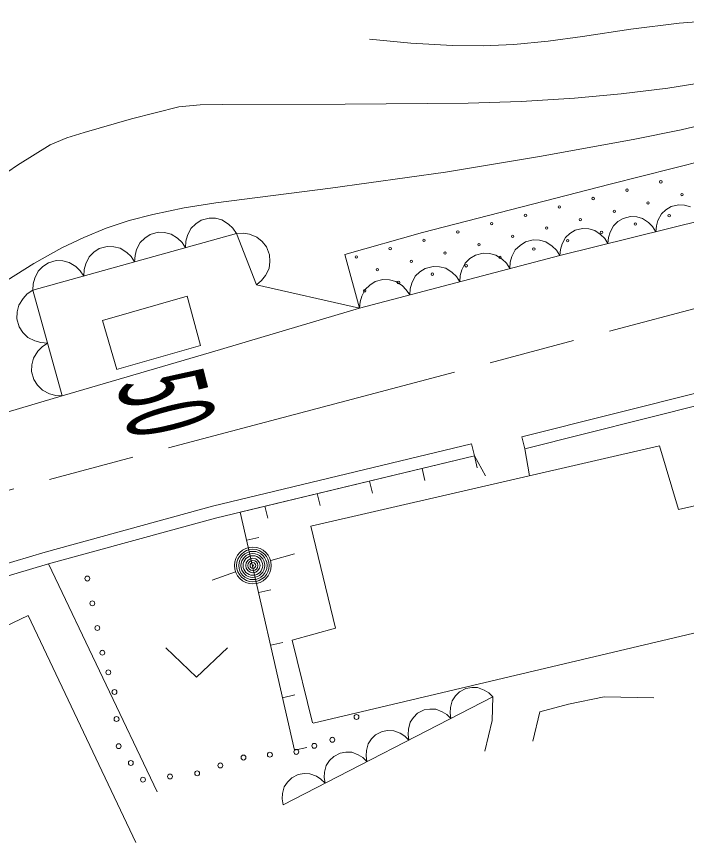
# Model space of a CAD drawing. Units: millimetres, scale not verified. Extents: x 40000 to 680000, y 20000 to 380000.
# Drawn here: x 189431 to 216618, y 262737 to 296247 of the extents above; entities that cross this region are included whole.
import ezdxf
from ezdxf.enums import TextEntityAlignment as Align

# ---------------------------------------------------------------- set-up
doc = ezdxf.new("R2010")
doc.units = ezdxf.units.MM
doc.header["$LTSCALE"] = 1000
doc.linetypes.add('CHAIN', pattern=[18.5, 12, -1.5, 3.5, -1.5])
doc.layers.add('S-BGD', color=7, linetype='Continuous', lineweight=13)
doc.styles.add('ＭＳ ゴシック', font='')
doc.styles.get('ＭＳ ゴシック').set_extended_font_data('MS Gothic')

msp = doc.modelspace()

# ---------------------------------------------------------------- linework, layer by layer
at = {"layer": 'S-BGD'}
for p, q in [((216321, 295977), (219985, 296247)), ((214360, 295738), (216321, 295977)), ((212404, 295439), (214360, 295738)), ((203753, 295323), (205436, 295164)), ((209617, 295115), (211008, 295247)), ((211008, 295247), (212404, 295439)), ((205436, 295164), (207123, 295065)), ((207123, 295065), (208370, 295060)), ((208370, 295060), (209617, 295115)), ((215861, 293346), (217856, 293658)), ((213967, 293109), (215861, 293346)), ((209911, 292803), (212067, 292932)), ((212067, 292932), (213967, 293109)), ((194092, 292097), (196013, 292585)), ((196013, 292585), (196887, 292659)), ((196887, 292659), (197779, 292673)), ((197779, 292673), (202771, 292691)), ((202771, 292691), (207764, 292735)), ((207764, 292735), (209911, 292803)), ((192174, 291547), (194092, 292097)), ((216395, 291655), (218318, 292111)), ((191470, 291322), (192174, 291547)), ((214457, 291257), (216395, 291655)), ((190792, 291043), (191470, 291322)), ((210650, 290566), (214457, 291257)), ((213520, 289452), (221600, 291493)), ((189469, 290216), (190792, 291043)), ((206833, 289934), (210650, 290566)), ((188173, 289333), (189469, 290216)), ((202172, 289279), (206833, 289934)), ((197513, 288686), (202172, 289279)), ((205904, 287479), (213520, 289452)), ((196229, 288483), (197513, 288686)), ((215994, 288538), (215784, 288409)), ((216296, 288613), (215994, 288538)), ((216543, 288596), (216296, 288613)), ((216786, 288532), (216543, 288596)), ((194002, 287965), (194957, 288220)), ((194957, 288220), (196229, 288483)), ((219267, 288478), (211479, 286557)), ((215598, 288239), (215461, 287978)), ((215784, 288409), (215598, 288239)), ((193075, 287656), (194002, 287965)), ((196922, 287981), (196701, 287835)), ((197243, 288070), (196922, 287981)), ((197507, 288060), (197243, 288070)), ((197769, 287999), (197507, 288060)), ((198034, 287828), (197769, 287999)), ((213837, 287929), (213651, 287759)), ((214047, 288058), (213837, 287929)), ((214349, 288132), (214047, 288058)), ((214596, 288116), (214349, 288132)), ((214839, 288052), (214596, 288116)), ((215082, 287885), (214839, 288052)), ((215245, 287723), (215082, 287885)), ((215461, 287978), (215396, 287761)), ((192159, 287283), (193075, 287656)), ((196508, 287648), (196370, 287365)), ((196701, 287835), (196508, 287648)), ((198214, 287661), (198034, 287828)), ((198357, 287445), (198214, 287661)), ((212100, 287578), (211890, 287448)), ((212402, 287652), (212100, 287578)), ((212649, 287636), (212402, 287652)), ((212892, 287572), (212649, 287636)), ((213135, 287404), (212892, 287572)), ((213651, 287759), (213514, 287498)), ((215373, 287518), (215245, 287723)), ((215396, 287761), (215373, 287518)), ((190092, 285142), (198357, 287445)), ((191276, 286859), (192159, 287283)), ((194635, 287259), (194442, 287072)), ((194856, 287405), (194635, 287259)), ((195176, 287494), (194856, 287405)), ((195441, 287484), (195176, 287494)), ((195703, 287423), (195441, 287484)), ((195967, 287252), (195703, 287423)), ((196147, 287085), (195967, 287252)), ((196370, 287365), (196308, 287130)), ((198629, 287455), (198357, 287445)), ((198357, 287445), (199166, 285364)), ((198879, 287414), (198629, 287455)), ((199186, 287300), (198879, 287414)), ((199400, 287120), (199186, 287300)), ((202749, 286587), (205904, 287479)), ((210396, 287184), (210081, 287101)), ((210655, 287170), (210396, 287184)), ((211704, 287279), (211567, 287018)), ((211890, 287448), (211704, 287279)), ((213298, 287243), (213135, 287404)), ((213426, 287037), (213298, 287243)), ((213449, 287280), (213426, 287037)), ((213514, 287498), (213449, 287280)), ((190139, 286225), (191276, 286859)), ((193110, 286918), (192790, 286829)), ((193374, 286908), (193110, 286918)), ((193636, 286847), (193374, 286908)), ((193901, 286676), (193636, 286847)), ((194442, 287072), (194304, 286789)), ((196291, 286869), (196147, 287085)), ((196308, 287130), (196291, 286869)), ((199573, 286905), (199400, 287120)), ((199699, 286583), (199573, 286905)), ((209863, 286961), (209671, 286781)), ((210081, 287101), (209863, 286961)), ((210910, 287108), (210655, 287170)), ((211167, 286936), (210910, 287108)), ((211342, 286770), (211167, 286936)), ((211567, 287018), (211502, 286800)), ((192569, 286683), (192376, 286496)), ((192790, 286829), (192569, 286683)), ((194081, 286509), (193901, 286676)), ((194241, 286554), (194225, 286293)), ((194304, 286789), (194241, 286554)), ((199715, 286308), (199699, 286583)), ((203354, 284413), (202749, 286587)), ((211479, 286557), (203354, 284413)), ((208050, 286564), (207831, 286425)), ((208365, 286648), (208050, 286564)), ((208624, 286634), (208365, 286648)), ((208879, 286571), (208624, 286634)), ((209136, 286400), (208879, 286571)), ((209671, 286781), (209532, 286505)), ((211479, 286557), (211342, 286770)), ((211502, 286800), (211479, 286557)), ((189035, 285540), (190139, 286225)), ((190723, 286253), (190502, 286108)), ((191044, 286342), (190723, 286253)), ((191308, 286332), (191044, 286342)), ((191570, 286272), (191308, 286332)), ((191835, 286100), (191570, 286272)), ((192238, 286213), (192175, 285978)), ((192376, 286496), (192238, 286213)), ((194225, 286293), (194081, 286509)), ((199679, 286030), (199715, 286308)), ((207640, 286244), (207501, 285969)), ((207831, 286425), (207640, 286244)), ((209310, 286234), (209136, 286400)), ((209448, 286021), (209310, 286234)), ((209468, 286276), (209448, 286021)), ((209532, 286505), (209468, 286276)), ((190309, 285920), (190171, 285637)), ((190502, 286108), (190309, 285920)), ((192015, 285934), (191835, 286100)), ((192159, 285717), (192015, 285934)), ((192175, 285978), (192159, 285717)), ((199529, 285739), (199679, 286030)), ((205800, 285889), (205609, 285708)), ((206019, 286028), (205800, 285889)), ((206333, 286111), (206019, 286028)), ((206592, 286098), (206333, 286111)), ((206848, 286035), (206592, 286098)), ((207105, 285864), (206848, 286035)), ((207279, 285698), (207105, 285864)), ((207501, 285969), (207436, 285740)), ((190171, 285637), (190109, 285402)), ((199166, 285364), (199375, 285535)), ((199375, 285535), (199529, 285739)), ((204302, 285575), (203987, 285492)), ((204561, 285562), (204302, 285575)), ((204817, 285499), (204561, 285562)), ((205609, 285708), (205470, 285433)), ((207417, 285485), (207279, 285698)), ((207436, 285740), (207417, 285485)), ((190109, 285402), (190092, 285142)), ((199166, 285364), (203354, 284413)), ((203578, 285172), (203438, 284897)), ((203769, 285353), (203578, 285172)), ((203987, 285492), (203769, 285353)), ((205074, 285328), (204817, 285499)), ((205248, 285162), (205074, 285328)), ((205405, 285204), (205386, 284949)), ((205470, 285433), (205405, 285204)), ((189869, 284992), (189696, 284806)), ((190092, 285142), (189869, 284992)), ((191290, 280861), (190092, 285142)), ((196357, 284899), (192921, 283909)), ((196902, 282898), (196357, 284899)), ((203438, 284897), (203374, 284668)), ((205386, 284949), (205248, 285162)), ((189519, 284531), (189456, 284260)), ((189696, 284806), (189519, 284531)), ((203374, 284668), (203354, 284413)), ((189456, 284260), (189446, 283986)), ((197339, 282629), (203354, 284413)), ((209940, 279188), (229902, 284218)), ((189446, 283986), (189539, 283654)), ((192921, 283909), (193507, 281928)), ((189539, 283654), (189690, 283425)), ((210063, 278703), (230024, 283733)), ((189690, 283425), (189884, 283225)), ((189884, 283225), (190178, 283083)), ((190178, 283083), (190421, 283018)), ((190467, 282852), (190294, 282665)), ((190421, 283018), (190691, 283001)), ((190691, 283001), (190467, 282852)), ((193487, 281928), (196902, 282898)), ((190294, 282665), (190117, 282391)), ((191290, 280861), (197339, 282629)), ((190117, 282391), (190055, 282119)), ((190055, 282119), (190045, 281845)), ((190045, 281845), (190138, 281514)), ((190138, 281514), (190288, 281285)), ((190288, 281285), (190483, 281085)), ((181844, 278082), (191290, 280861)), ((190483, 281085), (190776, 280942)), ((190776, 280942), (191020, 280877)), ((191020, 280877), (191290, 280861)), ((209940, 279188), (210063, 278703)), ((207896, 278908), (197383, 276384)), ((215529, 278830), (201374, 275576)), ((207896, 278908), (208013, 278422)), ((216287, 276245), (215529, 278830)), ((210063, 278703), (210242, 277615)), ((208013, 278422), (197507, 275900)), ((198513, 276142), (208013, 278422)), ((208013, 278422), (208468, 277616)), ((208013, 278422), (208130, 277936)), ((205887, 277911), (206003, 277425)), ((203760, 277401), (203877, 276915)), ((201634, 276891), (201750, 276404)), ((217870, 276601), (216287, 276245)), ((190597, 274518), (197383, 276384)), ((200717, 266477), (198513, 276142)), ((199507, 276380), (199624, 275894)), ((190734, 274037), (197507, 275900)), ((201374, 275576), (202377, 271430)), ((198772, 275006), (199260, 275117)), ((179831, 271340), (190597, 274518)), ((199745, 274176), (200708, 274446)), ((179973, 270861), (190734, 274037)), ((195140, 264792), (190734, 274037)), ((198317, 273721), (197376, 273384)), ((199259, 272874), (199746, 272985)), ((189902, 271940), (184144, 269248)), ((194272, 262737), (189902, 271940)), ((201463, 267573), (219074, 271742)), ((202377, 271430), (200616, 270939)), ((199745, 270742), (200232, 270853)), ((200616, 270939), (201441, 267596)), ((195486, 270629), (196736, 269447)), ((196736, 269447), (197986, 270629)), ((207407, 268851), (207239, 268684)), ((207670, 268986), (207407, 268851)), ((207903, 269025), (207670, 268986)), ((208143, 269019), (207903, 269025)), ((208405, 268917), (208143, 269019)), ((208592, 268804), (208405, 268917)), ((208756, 268641), (208592, 268804)), ((200231, 268609), (200719, 268721)), ((200248, 264271), (208756, 268641)), ((207105, 268486), (207035, 268214)), ((207239, 268684), (207105, 268486)), ((208727, 267686), (208756, 268641)), ((211824, 268351), (213271, 268641)), ((213271, 268641), (215296, 268612)), ((205969, 268112), (205705, 267977)), ((206201, 268151), (205969, 268112)), ((206441, 268145), (206201, 268151)), ((206703, 268043), (206441, 268145)), ((207035, 268214), (207022, 267997)), ((210666, 268033), (211824, 268351)), ((205538, 267810), (205403, 267612)), ((205705, 267977), (205538, 267810)), ((206890, 267930), (206703, 268043)), ((207055, 267767), (206890, 267930)), ((207022, 267997), (207055, 267767)), ((210377, 266846), (210666, 268033)), ((205403, 267612), (205333, 267340)), ((208438, 266441), (208727, 267686)), ((204003, 267103), (203836, 266936)), ((204267, 267238), (204003, 267103)), ((204500, 267277), (204267, 267238)), ((204740, 267271), (204500, 267277)), ((205002, 267169), (204740, 267271)), ((205189, 267056), (205002, 267169)), ((205333, 267340), (205321, 267123)), ((205321, 267123), (205353, 266893)), ((203836, 266936), (203702, 266738)), ((205353, 266893), (205189, 267056)), ((200717, 266477), (201205, 266588)), ((203632, 266466), (203619, 266249)), ((203702, 266738), (203632, 266466)), ((202302, 266229), (202135, 266062)), ((202566, 266364), (202302, 266229)), ((202798, 266403), (202566, 266364)), ((203038, 266397), (202798, 266403)), ((203300, 266295), (203038, 266397)), ((203487, 266182), (203300, 266295)), ((203652, 266019), (203487, 266182)), ((203619, 266249), (203652, 266019)), ((202000, 265864), (201930, 265592)), ((202135, 266062), (202000, 265864)), ((200864, 265490), (200600, 265355)), ((201097, 265529), (200864, 265490)), ((201336, 265523), (201097, 265529)), ((201598, 265421), (201336, 265523)), ((201786, 265308), (201598, 265421)), ((201930, 265592), (201918, 265376)), ((200433, 265188), (200298, 264990)), ((200600, 265355), (200433, 265188)), ((201950, 265145), (201786, 265308)), ((201918, 265376), (201950, 265145)), ((200298, 264990), (200229, 264718)), ((200229, 264718), (200216, 264502)), ((200216, 264502), (200248, 264271))]:
    msp.add_line(p, q, dxfattribs=at)
at = {"layer": 'S-BGD', "linetype": 'CHAIN'}
msp.add_line((225088, 286550), (167316, 271262), dxfattribs=at)
at = {"layer": 'S-BGD'}
for centre, radius in [((215577, 289540), 49.8), ((214204, 289201), 49.8), ((212831, 288862), 49.8), ((216433, 289022), 49.8), ((211458, 288523), 49.8), ((215060, 288684), 49.8), ((210085, 288185), 49.8), ((213687, 288345), 49.8), ((215916, 288166), 49.8), ((208712, 287846), 49.8), ((212314, 288006), 49.8), ((214543, 287828), 49.8), ((207339, 287507), 49.8), ((210941, 287667), 49.8), ((213170, 287489), 49.8), ((205966, 287168), 49.8), ((209568, 287329), 49.8), ((211797, 287150), 49.8), ((204593, 286830), 49.8), ((208195, 286990), 49.8), ((210424, 286812), 49.8), ((203220, 286491), 49.8), ((206822, 286651), 49.8), ((209051, 286473), 49.8), ((205449, 286313), 49.8), ((207678, 286134), 49.8), ((204076, 285974), 49.8), ((206305, 285795), 49.8), ((204932, 285457), 49.8), ((203559, 285118), 49.8), ((199023, 273974), 746), ((199023, 273974), 660), ((199023, 273974), 574), ((199023, 273974), 484), ((199023, 273974), 398), ((199023, 273974), 292), ((199023, 273974), 202), ((199023, 273974), 116), ((199023, 273974), 22.5), ((192304, 273444), 99.5), ((192507, 272441), 99.5), ((192709, 271438), 99.5), ((192912, 270435), 99.5), ((193158, 269639), 99.5), ((193404, 268843), 99.5), ((193491, 267744), 99.5), ((203229, 267830), 99.5), ((193578, 266644), 99.5), ((201514, 266658), 99.5), ((202245, 266904), 99.5), ((200783, 266412), 99.5), ((198642, 266181), 99.5), ((199713, 266297), 99.5), ((194070, 265964), 99.5), ((197701, 265863), 99.5), ((195661, 265414), 99.5), ((196761, 265544), 99.5), ((194561, 265284), 99.5)]:
    msp.add_circle(centre, radius, dxfattribs=at)

# ---------------------------------------------------------------- texts
at = {"layer": 'S-BGD', "style": 'ＭＳ ゴシック', "width": 0.5}
msp.add_text('50', height=3666, rotation=284.4, dxfattribs=at).set_placement((192431, 281064), align=Align.BOTTOM_LEFT)

doc.saveas('drawing.dxf')
